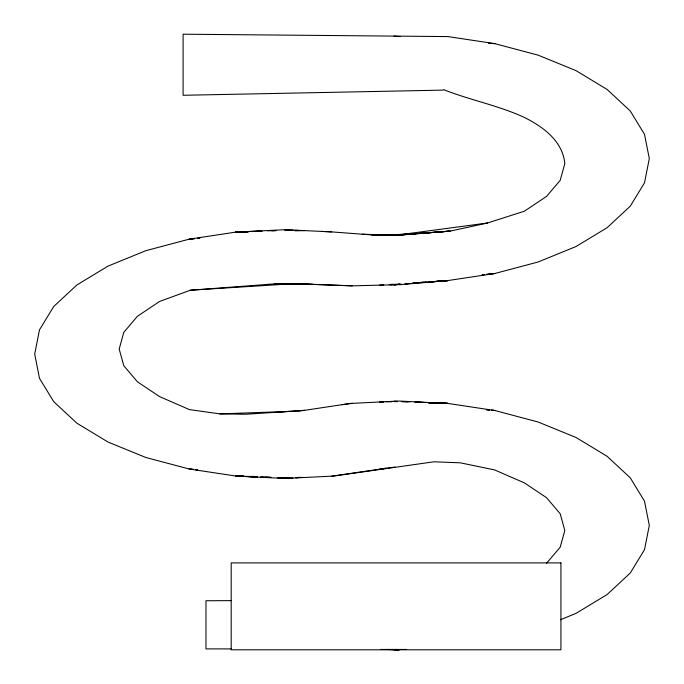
<?xml version="1.0" encoding="UTF-8"?>
<svg xmlns="http://www.w3.org/2000/svg" width="684" height="684" viewBox="0 0 684 684"><rect width="100%" height="100%" fill="white"/><g stroke="black" fill="none" stroke-linecap="round" stroke-linejoin="round"><path stroke-width="1.03" d="M546.559 563.24L560.205 547.174L564.813 530.468L560.205 513.761L546.559 497.695L524.397 482.887L494.575 469.908L460.375 462.829L433.947 461.794L333.672 476.073L284.869 478.458L236.066 476.073L189.135 468.993L145.88 457.502L107.969 442.026L76.856 423.182L53.737 401.679L39.501 378.346L34.687 354.081L39.501 329.816L53.737 306.492L76.856 284.989L107.969 266.136L145.88 250.669L189.135 239.178L235.792 232.098L284.869 229.713L330.646 231.825L379.971 235.527L396.959 235.347L450.072 231.124L487.598 222.984L524.397 211.202L546.559 196.393L560.205 180.328L564.813 163.621C562.65 140.878 542.985 126.685 524.081 117.297C498.114 105.379 469.925 100.069 443.454 89.587L443.061 90.126L183.098 95.281L183.098 34.2L447.934 36.585L494.874 43.665L538.12 55.156L576.031 70.632L607.144 89.476L630.263 110.979L644.499 134.312L649.313 158.577L644.499 182.842L630.263 206.166L607.144 227.669L576.031 246.522L538.12 261.989L494.874 273.48L447.934 280.56L400.721 284.612L351.909 285.852L303.619 283.928L283.364 283.911L267.495 284.424L190.297 290.221L159.603 301.456L137.441 316.264L123.795 332.33L119.187 349.037L123.795 365.743L137.441 381.809L159.603 396.617L189.425 409.596L219.966 413.888L245.898 414.256L303.388 410.52L350.328 403.44L399.131 401.046L447.934 403.44L494.874 410.52L538.12 422.011L576.031 437.478L607.144 456.322L630.263 477.825L644.499 501.158L649.313 525.423L644.499 549.688L630.263 573.021L607.144 594.524L576.031 613.368L560.478 619.713M379.5 469.156L386.101 468.258L331.654 476.167M487.598 222.984L395.036 235.364L398.208 235.125M380.612 468.993L395.036 467.061M342 404.697L352.346 403.338M399.328 284.185L394.018 284.783L401.414 284.202M482.134 274.908L484.255 274.669M486.375 274.429L494.874 273.48L486.461 274.429M395.036 284.758L400.294 284.159M482.263 274.908L484.358 274.669M285.775 230.192L288.964 229.901M287.861 230.14L289.982 229.944L284.672 230.157M405.646 283.869L409.878 283.535M413.05 283.287L419.395 282.791M421.506 282.629L447.934 280.56L436.358 281.338M297.899 410.87L304.5 410.349L277.858 412.127M400.328 234.963L416.205 233.731M418.317 233.569L450.072 231.124L391 235.407M394.018 235.382L450.072 231.124M391 284.86L399.43 284.219M405.757 283.74L408.921 283.501M413.145 283.185L417.36 282.868M420.523 282.629L426.85 282.15M428.962 281.988L447.934 280.56L429.073 281.911M389.239 284.758L396.583 284.236M404.962 283.629L407.057 283.484M412.298 283.108L416.496 282.808M420.686 282.509L425.927 282.133M395.036 649.595L397.165 649.449M408.485 233.945L379.5 235.493L393.881 235.373M379.5 285.151L383.715 284.869M390.034 284.441L393.189 284.228M420.566 282.398L423.721 282.184M428.988 281.834L434.254 281.475M190.297 290.221L289.982 283.92L267.495 284.424M406.27 649.449L381.056 649.449M247.48 231.637L235.792 232.098L248.48 231.825M249.609 231.551L261.297 231.089M267.675 230.833L276.174 230.491M247.446 231.688L235.792 232.098L248.429 231.739M251.686 231.543L261.22 231.201M271.813 230.833L276.054 230.679M290.88 230.157L293 230.089M219.966 413.888L289.982 411.392M255.799 231.525L262.109 231.346M294.744 230.405L297.899 230.311M397.216 649.458L394.018 649.543L399.131 649.8L385.451 649.467M294.984 230.824L304.5 230.619M273.874 284.296L279.192 284.193M284.501 284.091L293 283.92M273.788 284.322L281.124 284.202M285.322 284.134L304.5 283.963L284.416 283.911L312.537 284.279M231.585 600.637L205.978 600.749L205.978 648.902L231.56 648.902M371.463 234.886L393.779 235.287M379.5 402.012L383.715 402.098M428.988 403.047L437.409 403.218M442.676 403.329L447.934 403.44L428.894 402.654M257.227 476.945L236.066 476.073L243.436 476.226M251.857 476.397L257.116 476.509M298.181 477.364L304.5 477.5M386.101 401.688L391.428 401.841M428.748 402.893L440.479 403.227M442.608 403.286L447.934 403.44L428.911 402.679M257.21 476.91L236.066 476.073L243.521 476.278M247.788 476.397L257.389 476.671M295.77 477.757L297.899 477.817M362.298 234.202L393.813 235.245M388.486 649.449L399.131 649.8L392 649.449M297.899 283.92L352.346 285.844M391 401.448L397.327 401.67M415.248 402.295L421.575 402.517M428.962 402.773L447.934 403.44M236.066 476.073L243.444 476.329M245.556 476.397L257.15 476.808M265.589 477.099L270.855 477.287M284.57 477.765L293 478.065M401.414 401.594L407.758 401.841M415.162 402.141L424.678 402.517M261.433 477.073L270.95 477.449M279.414 477.791L289.982 478.21L285.741 477.817M397.147 401.337L394.018 401.303L397.199 401.594M401.38 401.508L409.844 401.859M415.137 402.081L425.722 402.517M260.399 477.073L270.975 477.517M277.328 477.774L288.964 478.261L283.655 477.765M321.702 231.414L331.654 231.902M394.018 36.107L400.388 36.577M488.504 43.186L494.874 43.665M489.564 410.032L486.375 409.742L489.556 410.024M197.625 469.771L195.504 469.575L197.625 469.78M194.444 238.682L189.135 239.178L194.436 238.69M199.754 238.194L197.625 238.391L199.745 238.203M560.923 562.889L231.192 562.889L231.192 649.8L560.923 649.8L560.923 562.889M494.874 410.52L491.685 410.229L494.874 410.52M193.375 469.378L189.135 468.993L193.375 469.386"/></g></svg>
